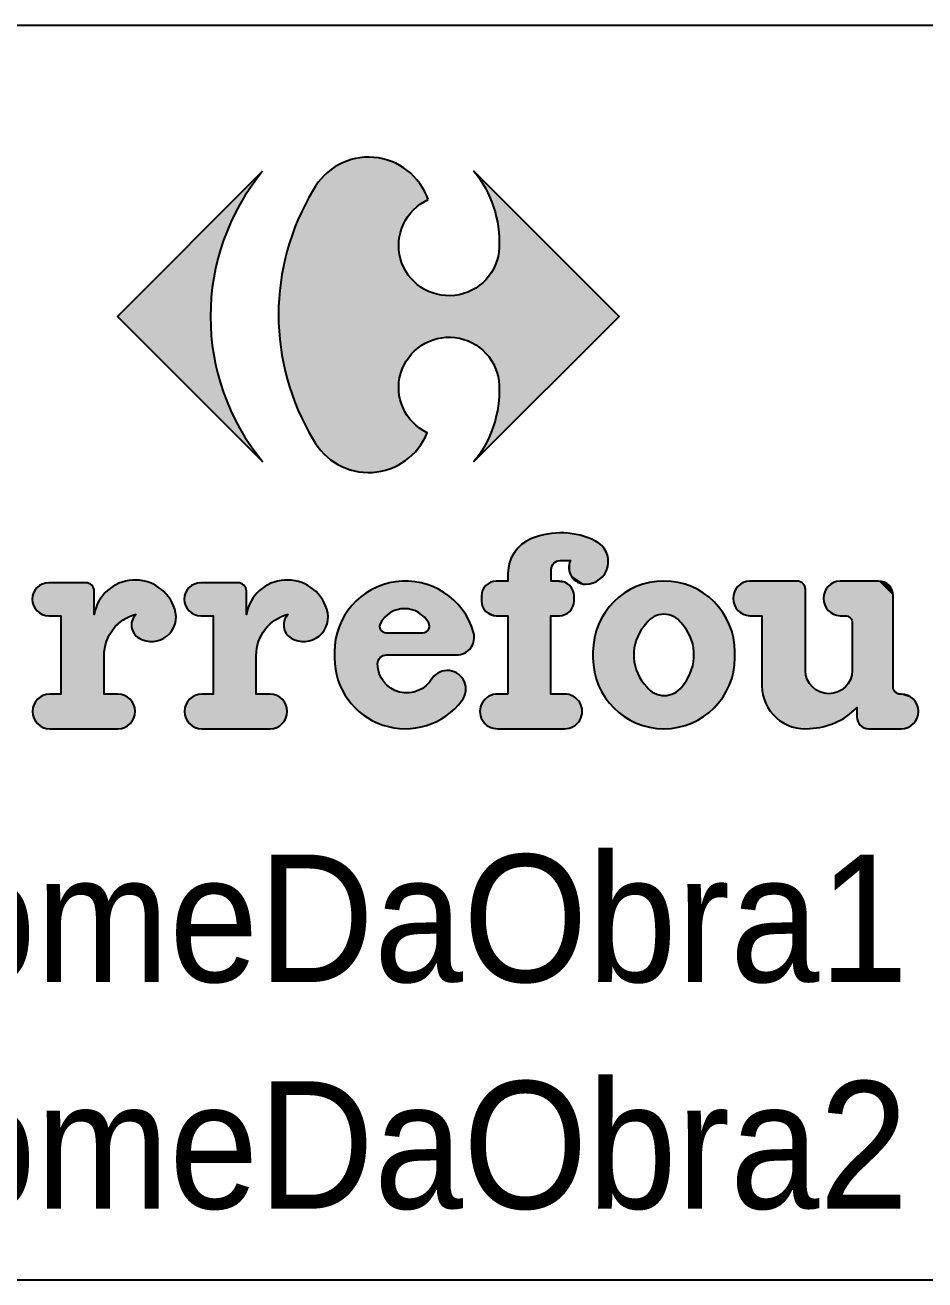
# Paper-space layout 'Layout1' of a CAD drawing. Extents: x 318 to 527, y 161 to 458.
# Drawn here: x 349.3 to 370.49, y 176.64 to 206.19 of the extents above; entities that cross this region are included whole.
import ezdxf
from ezdxf.enums import TextEntityAlignment as Align

# ---------------------------------------------------------------- set-up
doc = ezdxf.new("R2010")
doc.units = 0
doc.header["$LTSCALE"] = 10
doc.layers.get('0').update_dxf_attribs({"linetype": 'CONTINUOUS'})
doc.layers.add('ARQ-FLH', color=4, linetype='CONTINUOUS')
doc.styles.add('ARIAL', font='ARIAL.TTF')
doc.styles.add('ARIAL_BOLD', font='ARIALBD.TTF')
doc.styles.add('ROMANS', font='ROMANS.shx', dxfattribs={"width": 0.9})

# ---------------------------------------------------------------- blocks, each defined once
blk = doc.blocks.new('*U66')
at = {"layer": 'ARQ-FLH', "color": 251}
for points in [[(-173.087, 41.35), (-173.087, 41.588), (-172.562, 42.113)], [(-173.087, 41.35), (-173.474, 41.201), (-173.087, 41.588)], [(-173.474, 40.509), (-173.71, 40.964), (-173.474, 41.201)], [(-173.474, 40.509), (-173.474, 41.201), (-173.087, 41.35)], [(-173.79, 36.5), (-175.982, 38.692), (-173.79, 40.885)], [(-173.71, 39.615), (-173.79, 40.885), (-173.71, 40.964)], [(-173.79, 38.692), (-173.79, 40.885), (-173.71, 39.615)], [(-173.71, 39.615), (-173.71, 40.964), (-173.474, 40.509)], [(-173.79, 36.5), (-173.79, 38.692), (-173.71, 36.421)], [(-173.71, 36.421), (-173.79, 38.692), (-173.71, 37.77)], [(-173.71, 36.421), (-173.71, 37.77), (-173.474, 36.184)], [(-173.474, 36.184), (-173.71, 37.77), (-173.474, 36.876)], [(-173.474, 36.184), (-173.474, 36.876), (-173.087, 35.797)], [(-173.087, 35.797), (-173.474, 36.876), (-173.087, 36.035)], [(-173.087, 35.797), (-173.087, 36.035), (-172.562, 35.272)]]:
    blk.add_solid(points, dxfattribs=at)
blk = doc.blocks.new('*U38', base_point=(0.039396, 0.023355))
at = {"color": 0}
for points in [[(0.036437, 0.029492), (0.035548, 0.029585), (0.0343, 0.028703), (0.034731, 0.029221)], [(0.035548, 0.029585), (0.035256, 0.029512), (0.034731, 0.029221), (0.034981, 0.02939)], [(0.036437, 0.029492), (0.036148, 0.029575), (0.035548, 0.029585), (0.035848, 0.029606)], [(0.037003, 0.028116), (0.03718, 0.028278), (0.0343, 0.028703), (0.036437, 0.029492)], [(0.034731, 0.029221), (0.034515, 0.029012), (0.0343, 0.028703), (0.034338, 0.028768)], [(0.037161, 0.028966), (0.036951, 0.029183), (0.036437, 0.029492), (0.036708, 0.02936)], [(0.03718, 0.028278), (0.037382, 0.028408), (0.036437, 0.029492), (0.037161, 0.028966)], [(0.042682, 0.025242), (0.038704, 0.02922), (0.039007, 0.028771)], [(0.037382, 0.028408), (0.037452, 0.028442), (0.037161, 0.028966), (0.037329, 0.028717)], [(0.0343, 0.028703), (0.033793, 0.027666), (0.033352, 0.025408), (0.033474, 0.026556)], [(0.0343, 0.028703), (0.033352, 0.025408), (0.034673, 0.021402), (0.034179, 0.022081)], [(0.0343, 0.028703), (0.034673, 0.021402), (0.037112, 0.02155)], [(0.036857, 0.027925), (0.037003, 0.028116), (0.0343, 0.028703)], [(0.036747, 0.027712), (0.036857, 0.027925), (0.0343, 0.028703)], [(0.036675, 0.027483), (0.036747, 0.027712), (0.0343, 0.028703)], [(0.036644, 0.027245), (0.036675, 0.027483), (0.0343, 0.028703)], [(0.036655, 0.027005), (0.036644, 0.027245), (0.0343, 0.028703)], [(0.036707, 0.026771), (0.036655, 0.027005), (0.0343, 0.028703)], [(0.0368, 0.026549), (0.036707, 0.026771), (0.0343, 0.028703)], [(0.036929, 0.026347), (0.0368, 0.026549), (0.0343, 0.028703)], [(0.037091, 0.02617), (0.036929, 0.026347), (0.0343, 0.028703)], [(0.0343, 0.028703), (0.037112, 0.02155), (0.036765, 0.02273)], [(0.0343, 0.028703), (0.036765, 0.02273), (0.036686, 0.022957)], [(0.0343, 0.028703), (0.036686, 0.022957), (0.036647, 0.023194)], [(0.0343, 0.028703), (0.036647, 0.023194), (0.03665, 0.023434)], [(0.037091, 0.02617), (0.0343, 0.028703), (0.03665, 0.023434)], [(0.042682, 0.025242), (0.039007, 0.028771), (0.039229, 0.028276)], [(0.042682, 0.025242), (0.039229, 0.028276), (0.03936, 0.02775)], [(0.042682, 0.025242), (0.03936, 0.02775), (0.039399, 0.027209)], [(0.039355, 0.023637), (0.039394, 0.0234), (0.039396, 0.027129), (0.039399, 0.027209)], [(0.039396, 0.023355), (0.039372, 0.022813), (0.039399, 0.027209), (0.042682, 0.025242)], [(0.039394, 0.0234), (0.039396, 0.023355), (0.039399, 0.027209)], [(0.038824, 0.024416), (0.039006, 0.024259), (0.039294, 0.026662), (0.039365, 0.026891)], [(0.039006, 0.024259), (0.039158, 0.024073), (0.039365, 0.026891)], [(0.039158, 0.024073), (0.039275, 0.023864), (0.039365, 0.026891), (0.039396, 0.027129)], [(0.039275, 0.023864), (0.039355, 0.023637), (0.039396, 0.027129)], [(0.038617, 0.024538), (0.038824, 0.024416), (0.039294, 0.026662)], [(0.038617, 0.024538), (0.039294, 0.026662), (0.039183, 0.026449)], [(0.037091, 0.02617), (0.03665, 0.023434), (0.036694, 0.02367)], [(0.037282, 0.026024), (0.037091, 0.02617), (0.036694, 0.02367)], [(0.037917, 0.02467), (0.038157, 0.024668), (0.03886, 0.026096), (0.039037, 0.026258)], [(0.038157, 0.024668), (0.038393, 0.024623), (0.039037, 0.026258), (0.039183, 0.026449)], [(0.038393, 0.024623), (0.038617, 0.024538), (0.039183, 0.026449)], [(0.036694, 0.02367), (0.036779, 0.023894), (0.037282, 0.026024), (0.037495, 0.025914)], [(0.036779, 0.023894), (0.036902, 0.024101), (0.037495, 0.025914), (0.037724, 0.025842)], [(0.036902, 0.024101), (0.037058, 0.024283), (0.037724, 0.025842)], [(0.037058, 0.024283), (0.037962, 0.025811), (0.037724, 0.025842)], [(0.037058, 0.024283), (0.037244, 0.024435), (0.037962, 0.025811), (0.038202, 0.025822)], [(0.037244, 0.024435), (0.037453, 0.024552), (0.038437, 0.025874), (0.038658, 0.025966)], [(0.037244, 0.024435), (0.038437, 0.025874), (0.038202, 0.025822)], [(0.037453, 0.024552), (0.03768, 0.024632), (0.038658, 0.025966), (0.03886, 0.026096)], [(0.03768, 0.024632), (0.037917, 0.02467), (0.03886, 0.026096)], [(0.033352, 0.025408), (0.033432, 0.024257), (0.034179, 0.022081), (0.03371, 0.023136)], [(0.038753, 0.021326), (0.038704, 0.021264), (0.042682, 0.025242)], [(0.039045, 0.021783), (0.038753, 0.021326), (0.042682, 0.025242)], [(0.039254, 0.022284), (0.039045, 0.021783), (0.042682, 0.025242)], [(0.039372, 0.022813), (0.039254, 0.022284), (0.042682, 0.025242)], [(0.037112, 0.02155), (0.036882, 0.022521), (0.036765, 0.02273)], [(0.037112, 0.02155), (0.037035, 0.022335), (0.036882, 0.022521)], [(0.034179, 0.022081), (0.0343, 0.021872), (0.034673, 0.021402), (0.034466, 0.02162)], [(0.037112, 0.02155), (0.037217, 0.022178), (0.037035, 0.022335)], [(0.037112, 0.02155), (0.037291, 0.021792), (0.037217, 0.022178), (0.037423, 0.022056)], [(0.034673, 0.021402), (0.035474, 0.021003), (0.037112, 0.02155), (0.036366, 0.021057)], [(0.034673, 0.021402), (0.034915, 0.021223), (0.035474, 0.021003), (0.035185, 0.021088)], [(0.036366, 0.021057), (0.036642, 0.021177), (0.037112, 0.02155), (0.036893, 0.021343)], [(0.035474, 0.021003), (0.035773, 0.020969), (0.036366, 0.021057), (0.036073, 0.020987)]]:
    blk.add_solid(points, dxfattribs=at)
blk = doc.blocks.new('*U37', base_point=(0.036065, 0.015725))
at = {"color": 0}
for points in [[(0.036774, 0.016183), (0.034886, 0.015801), (0.034931, 0.015465)], [(0.036223, 0.015953), (0.036264, 0.015965), (0.034931, 0.015465), (0.036774, 0.016183)], [(0.036264, 0.015965), (0.036306, 0.015969), (0.036774, 0.016183)], [(0.036306, 0.015969), (0.036307, 0.015969), (0.036774, 0.016183)], [(0.036307, 0.015969), (0.036765, 0.015969), (0.036774, 0.016183)], [(0.036185, 0.015935), (0.036223, 0.015953), (0.034931, 0.015465)], [(0.03615, 0.015911), (0.036185, 0.015935), (0.034931, 0.015465)], [(0.036121, 0.015881), (0.03615, 0.015911), (0.034931, 0.015465)], [(0.036097, 0.015846), (0.036121, 0.015881), (0.034931, 0.015465)], [(0.036079, 0.015808), (0.036097, 0.015846), (0.034931, 0.015465)], [(0.036068, 0.015767), (0.036079, 0.015808), (0.034931, 0.015465)], [(0.034931, 0.015465), (0.036065, 0.015725), (0.036068, 0.015767)], [(0.034931, 0.015465), (0.036076, 0.015594), (0.036065, 0.015725)], [(0.034931, 0.015465), (0.036112, 0.015459), (0.036076, 0.015594)], [(0.034931, 0.015465), (0.035034, 0.015142), (0.035398, 0.014574), (0.035191, 0.014842)], [(0.034931, 0.015465), (0.035398, 0.014574), (0.036462, 0.015037)], [(0.034931, 0.015465), (0.036462, 0.015037), (0.036348, 0.015118)], [(0.034931, 0.015465), (0.036348, 0.015118), (0.03625, 0.015217)], [(0.034931, 0.015465), (0.03625, 0.015217), (0.03617, 0.015332)], [(0.034931, 0.015465), (0.03617, 0.015332), (0.036112, 0.015459)], [(0.035398, 0.014574), (0.036588, 0.014977), (0.036462, 0.015037)], [(0.035398, 0.014574), (0.036248, 0.014036), (0.036588, 0.014977), (0.036723, 0.014941)], [(0.036248, 0.014036), (0.036578, 0.013964), (0.036723, 0.014941), (0.036682, 0.013953)], [(0.035398, 0.014574), (0.035648, 0.014346), (0.036248, 0.014036), (0.035934, 0.014165)]]:
    blk.add_solid(points, dxfattribs=at)
blk = doc.blocks.new('*U36', base_point=(0.03614, 0.016836))
at = {"color": 0}
for points in [[(0.036511, 0.017967), (0.035595, 0.017552), (0.034884, 0.01605), (0.035009, 0.016735)], [(0.036403, 0.017121), (0.036519, 0.01718), (0.034884, 0.01605), (0.036511, 0.017967)], [(0.036511, 0.017967), (0.036183, 0.017883), (0.035595, 0.017552), (0.035875, 0.017743)], [(0.036774, 0.017235), (0.036818, 0.017236), (0.036511, 0.017967), (0.036849, 0.017993)], [(0.036644, 0.017219), (0.036774, 0.017235), (0.036511, 0.017967)], [(0.036519, 0.01718), (0.036644, 0.017219), (0.036511, 0.017967)], [(0.035595, 0.017552), (0.035353, 0.017315), (0.035009, 0.016735), (0.035155, 0.01704)], [(0.036299, 0.017042), (0.036403, 0.017121), (0.034884, 0.01605)], [(0.036211, 0.016946), (0.036299, 0.017042), (0.034884, 0.01605)], [(0.03614, 0.016836), (0.036211, 0.016946), (0.034884, 0.01605)], [(0.03613, 0.016814), (0.03614, 0.016836), (0.034884, 0.01605)], [(0.036122, 0.016784), (0.03613, 0.016814), (0.034884, 0.01605)], [(0.036119, 0.016753), (0.036122, 0.016784), (0.034884, 0.01605)], [(0.036122, 0.016723), (0.036119, 0.016753), (0.034884, 0.01605)], [(0.035009, 0.016735), (0.034917, 0.016409), (0.034884, 0.01605), (0.034884, 0.016072)], [(0.034884, 0.01605), (0.03613, 0.016693), (0.036122, 0.016723)], [(0.034884, 0.01605), (0.036143, 0.016664), (0.03613, 0.016693)], [(0.034884, 0.01605), (0.036161, 0.016639), (0.036143, 0.016664)], [(0.034884, 0.01605), (0.036183, 0.016617), (0.036161, 0.016639)], [(0.034884, 0.01605), (0.036208, 0.016599), (0.036183, 0.016617)], [(0.034884, 0.01605), (0.036237, 0.016586), (0.036208, 0.016599)], [(0.034884, 0.01605), (0.036266, 0.016578), (0.036237, 0.016586)], [(0.034884, 0.01605), (0.036774, 0.016183), (0.036266, 0.016578), (0.036297, 0.016576)], [(0.036774, 0.016183), (0.03679, 0.016576), (0.036297, 0.016576)], [(0.034884, 0.01605), (0.034884, 0.015891), (0.036774, 0.016183), (0.034886, 0.015801)]]:
    blk.add_solid(points, dxfattribs=at)
blk = doc.blocks.new('*U35', base_point=(0.036723, 0.014941))
at = {"color": 0}
for points in [[(0.037021, 0.013957), (0.038483, 0.01506), (0.037486, 0.015222), (0.037945, 0.015541)], [(0.037945, 0.015541), (0.037694, 0.015459), (0.037486, 0.015222)], [(0.037945, 0.015541), (0.037857, 0.015528), (0.037694, 0.015459), (0.037773, 0.015501)], [(0.038204, 0.015487), (0.038121, 0.01552), (0.037945, 0.015541), (0.038034, 0.015538)], [(0.038483, 0.01506), (0.038401, 0.015311), (0.037945, 0.015541), (0.038204, 0.015487)], [(0.038401, 0.015311), (0.038346, 0.015381), (0.038204, 0.015487), (0.038279, 0.01544)], [(0.037021, 0.013957), (0.037486, 0.015222), (0.037389, 0.015122)], [(0.037694, 0.015459), (0.037624, 0.015404), (0.037486, 0.015222), (0.037565, 0.015338)], [(0.038483, 0.01506), (0.03847, 0.015148), (0.038401, 0.015311), (0.038443, 0.015232)], [(0.036723, 0.014941), (0.036682, 0.013953), (0.037021, 0.013957)], [(0.036737, 0.014938), (0.036723, 0.014941), (0.037021, 0.013957)], [(0.036877, 0.014928), (0.036737, 0.014938), (0.037021, 0.013957)], [(0.037015, 0.014942), (0.036877, 0.014928), (0.037021, 0.013957)], [(0.03715, 0.01498), (0.037015, 0.014942), (0.037021, 0.013957)], [(0.037021, 0.013957), (0.037389, 0.015122), (0.037276, 0.01504)], [(0.037021, 0.013957), (0.037961, 0.014313), (0.038483, 0.01506), (0.038429, 0.014801)], [(0.037276, 0.01504), (0.03715, 0.01498), (0.037021, 0.013957)], [(0.037961, 0.014313), (0.038218, 0.014534), (0.038429, 0.014801), (0.038382, 0.014725)], [(0.038429, 0.014801), (0.038462, 0.014884), (0.038483, 0.01506), (0.03848, 0.014971)], [(0.037021, 0.013957), (0.037353, 0.01402), (0.037961, 0.014313), (0.03767, 0.01414)]]:
    blk.add_solid(points, dxfattribs=at)
blk = doc.blocks.new('*U34', base_point=(0.037308, 0.016576))
at = {"color": 0}
for points in [[(0.037294, 0.017936), (0.03696, 0.017988), (0.036818, 0.017236), (0.036849, 0.017993)], [(0.037294, 0.017936), (0.036818, 0.017236), (0.036947, 0.017222)], [(0.037294, 0.017936), (0.036947, 0.017222), (0.037073, 0.017185)], [(0.037294, 0.017936), (0.037073, 0.017185), (0.03719, 0.017128)], [(0.037294, 0.017936), (0.03719, 0.017128), (0.037295, 0.017051)], [(0.038175, 0.017449), (0.037911, 0.017662), (0.037294, 0.017936), (0.037615, 0.017826)], [(0.038706, 0.016369), (0.038694, 0.016588), (0.037294, 0.017936), (0.038175, 0.017449)], [(0.037294, 0.017936), (0.037295, 0.017051), (0.037386, 0.016957)], [(0.037294, 0.017936), (0.037386, 0.016957), (0.037458, 0.016848)], [(0.038706, 0.016369), (0.037294, 0.017936), (0.037465, 0.016836), (0.037458, 0.016848)], [(0.038694, 0.016588), (0.038572, 0.016904), (0.038175, 0.017449), (0.038397, 0.017194)], [(0.037439, 0.016634), (0.037417, 0.016613), (0.036765, 0.015969)], [(0.037439, 0.016634), (0.036765, 0.015969), (0.038706, 0.016369)], [(0.037417, 0.016613), (0.03739, 0.016596), (0.036765, 0.015969)], [(0.03739, 0.016596), (0.037362, 0.016584), (0.036765, 0.015969)], [(0.037362, 0.016584), (0.037332, 0.016577), (0.036765, 0.015969)], [(0.037332, 0.016577), (0.037308, 0.016576), (0.036765, 0.015969)], [(0.037308, 0.016576), (0.03679, 0.016576), (0.036765, 0.015969)], [(0.037458, 0.016659), (0.037439, 0.016634), (0.038706, 0.016369)], [(0.037472, 0.016686), (0.037458, 0.016659), (0.038706, 0.016369)], [(0.038706, 0.016369), (0.037465, 0.016836), (0.037477, 0.016808)], [(0.037481, 0.016716), (0.037472, 0.016686), (0.038706, 0.016369)], [(0.038706, 0.016369), (0.037477, 0.016808), (0.037484, 0.016778)], [(0.037485, 0.016747), (0.037481, 0.016716), (0.038706, 0.016369)], [(0.038706, 0.016369), (0.037484, 0.016778), (0.037485, 0.016747)], [(0.038706, 0.016369), (0.038713, 0.016454), (0.038694, 0.016588), (0.038706, 0.016538)], [(0.036765, 0.015969), (0.038394, 0.015998), (0.038706, 0.016369), (0.038599, 0.016142)], [(0.038599, 0.016142), (0.038648, 0.016211), (0.038706, 0.016369), (0.038684, 0.016288)], [(0.036765, 0.015969), (0.038228, 0.015969), (0.038394, 0.015998), (0.038312, 0.015976)], [(0.038394, 0.015998), (0.03847, 0.016034), (0.038599, 0.016142), (0.03854, 0.016082)]]:
    blk.add_solid(points, dxfattribs=at)
blk = doc.blocks.new('*U33', base_point=(0.043084, 0.015891))
at = {"color": 0}
for points in [[(0.044037, 0.017988), (0.043698, 0.017981), (0.04305, 0.017794), (0.043366, 0.017916)], [(0.043866, 0.017083), (0.043967, 0.017082), (0.04305, 0.017794), (0.044037, 0.017988)], [(0.043967, 0.017082), (0.04401, 0.017076), (0.044037, 0.017988)], [(0.04305, 0.017794), (0.042293, 0.017132), (0.041993, 0.015553), (0.041968, 0.01618)], [(0.043502, 0.016921), (0.043581, 0.016985), (0.041993, 0.015553), (0.04305, 0.017794)], [(0.04305, 0.017794), (0.04276, 0.017618), (0.042293, 0.017132), (0.042505, 0.017395)], [(0.043766, 0.017068), (0.043866, 0.017083), (0.04305, 0.017794)], [(0.04367, 0.017034), (0.043766, 0.017068), (0.04305, 0.017794)], [(0.043581, 0.016985), (0.04367, 0.017034), (0.04305, 0.017794)], [(0.042293, 0.017132), (0.042129, 0.016835), (0.041968, 0.01618), (0.04202, 0.016514)], [(0.043431, 0.01684), (0.043502, 0.016921), (0.041993, 0.015553)], [(0.043431, 0.01684), (0.043435, 0.016845), (0.043502, 0.016921)], [(0.043293, 0.016668), (0.043431, 0.01684), (0.041993, 0.015553)], [(0.043188, 0.016476), (0.043293, 0.016668), (0.041993, 0.015553)], [(0.041968, 0.01618), (0.041964, 0.01605), (0.041993, 0.015553), (0.041964, 0.015891)], [(0.043117, 0.016267), (0.043188, 0.016476), (0.041993, 0.015553)], [(0.043084, 0.01605), (0.043117, 0.016267), (0.041993, 0.015553)], [(0.043084, 0.015891), (0.043084, 0.01605), (0.041993, 0.015553)], [(0.041993, 0.015553), (0.043084, 0.015884), (0.043084, 0.015891)], [(0.041993, 0.015553), (0.043118, 0.015667), (0.043084, 0.015884)], [(0.041993, 0.015553), (0.04319, 0.015459), (0.043118, 0.015667)], [(0.041993, 0.015553), (0.042081, 0.015226), (0.042418, 0.014642), (0.042224, 0.014919)], [(0.041993, 0.015553), (0.042418, 0.014642), (0.043907, 0.013948), (0.043242, 0.014065)], [(0.041993, 0.015553), (0.043907, 0.013948), (0.043476, 0.015048)], [(0.041993, 0.015553), (0.043476, 0.015048), (0.043435, 0.015096)], [(0.041993, 0.015553), (0.043435, 0.015096), (0.043297, 0.015267)], [(0.041993, 0.015553), (0.043297, 0.015267), (0.04319, 0.015459)], [(0.043907, 0.013948), (0.043553, 0.014977), (0.043476, 0.015048)], [(0.043907, 0.013948), (0.043642, 0.014922), (0.043553, 0.014977)], [(0.043907, 0.013948), (0.043739, 0.014882), (0.043642, 0.014922)], [(0.043907, 0.013948), (0.043841, 0.01486), (0.043739, 0.014882)], [(0.043907, 0.013948), (0.043919, 0.013948), (0.043841, 0.01486), (0.043946, 0.014856)], [(0.042418, 0.014642), (0.042658, 0.014402), (0.043242, 0.014065), (0.042935, 0.014208)], [(0.043242, 0.014065), (0.043569, 0.013977), (0.043907, 0.013948)]]:
    blk.add_solid(points, dxfattribs=at)
blk = doc.blocks.new('*U32', base_point=(0.044397, 0.015096))
at = {"color": 0}
for points in [[(0.044244, 0.017963), (0.044037, 0.017988), (0.044108, 0.017049), (0.04401, 0.017076)], [(0.044244, 0.017963), (0.044108, 0.017049), (0.0442, 0.017006)], [(0.044244, 0.017963), (0.0442, 0.017006), (0.044283, 0.016947)], [(0.045156, 0.017538), (0.044878, 0.017732), (0.044244, 0.017963), (0.044571, 0.017876)], [(0.04585, 0.015891), (0.045732, 0.016714), (0.044244, 0.017963), (0.045156, 0.017538)], [(0.044244, 0.017963), (0.044283, 0.016947), (0.044354, 0.016875)], [(0.044244, 0.017963), (0.044354, 0.016875), (0.044516, 0.016674)], [(0.044244, 0.017963), (0.044516, 0.016674), (0.044623, 0.016481)], [(0.044244, 0.017963), (0.044623, 0.016481), (0.044695, 0.016273)], [(0.04585, 0.015891), (0.044244, 0.017963), (0.044695, 0.016273)], [(0.045732, 0.016714), (0.045589, 0.017021), (0.045156, 0.017538), (0.045395, 0.017299)], [(0.044354, 0.016875), (0.044378, 0.016845), (0.044516, 0.016674)], [(0.04585, 0.015891), (0.04585, 0.01605), (0.045732, 0.016714), (0.04582, 0.016387)], [(0.04585, 0.015891), (0.044695, 0.016273), (0.044729, 0.016056)], [(0.043919, 0.013948), (0.044889, 0.014214), (0.04585, 0.015891), (0.045596, 0.01493)], [(0.044488, 0.015214), (0.043919, 0.013948), (0.04585, 0.015891)], [(0.044608, 0.015424), (0.044488, 0.015214), (0.04585, 0.015891)], [(0.044689, 0.015652), (0.044608, 0.015424), (0.04585, 0.015891)], [(0.04473, 0.015891), (0.044689, 0.015652), (0.04585, 0.015891)], [(0.04585, 0.015891), (0.044729, 0.016056), (0.04473, 0.01605)], [(0.04585, 0.015891), (0.04473, 0.01605), (0.04473, 0.015891)], [(0.045596, 0.01493), (0.045737, 0.015238), (0.04585, 0.015891), (0.045822, 0.015566)], [(0.044488, 0.015214), (0.044397, 0.015096), (0.043919, 0.013948)], [(0.044397, 0.015096), (0.044327, 0.015018), (0.043919, 0.013948)], [(0.044327, 0.015018), (0.044244, 0.014953), (0.043919, 0.013948)], [(0.044244, 0.014953), (0.044152, 0.014904), (0.043919, 0.013948)], [(0.044152, 0.014904), (0.044052, 0.014871), (0.043919, 0.013948)], [(0.044052, 0.014871), (0.043949, 0.014856), (0.043919, 0.013948)], [(0.043949, 0.014856), (0.043946, 0.014856), (0.043919, 0.013948)], [(0.044889, 0.014214), (0.045165, 0.01441), (0.045596, 0.01493), (0.045403, 0.014652)], [(0.043919, 0.013948), (0.044257, 0.013979), (0.044889, 0.014214), (0.044583, 0.014069)]]:
    blk.add_solid(points, dxfattribs=at)
blk = doc.blocks.new('*U31', base_point=(0.039634, 0.014895))
at = {"color": 0}
for points in [[(0.041687, 0.019225), (0.041319, 0.019298), (0.040574, 0.01925), (0.040945, 0.019307)], [(0.041687, 0.019225), (0.039634, 0.017989), (0.039315, 0.017042)], [(0.040906, 0.018497), (0.040941, 0.018521), (0.039315, 0.017042), (0.041687, 0.019225)], [(0.041687, 0.019225), (0.039686, 0.018519), (0.039634, 0.017989)], [(0.041687, 0.019225), (0.040574, 0.01925), (0.039686, 0.018519), (0.039979, 0.018967)], [(0.039979, 0.018967), (0.039855, 0.018836), (0.039686, 0.018519), (0.039757, 0.018685)], [(0.040574, 0.01925), (0.040284, 0.019157), (0.039979, 0.018967), (0.040123, 0.019076)], [(0.040941, 0.018521), (0.040979, 0.018539), (0.041687, 0.019225)], [(0.040979, 0.018539), (0.04102, 0.01855), (0.041687, 0.019225)], [(0.04102, 0.01855), (0.041062, 0.018554), (0.041687, 0.019225)], [(0.041062, 0.018554), (0.041344, 0.018554), (0.041687, 0.019225)], [(0.041344, 0.018554), (0.041726, 0.01791), (0.041687, 0.019225)], [(0.042163, 0.019006), (0.042075, 0.019069), (0.041687, 0.019225), (0.042037, 0.019089)], [(0.042374, 0.01842), (0.042347, 0.018741), (0.041687, 0.019225), (0.042163, 0.019006)], [(0.041726, 0.01791), (0.042374, 0.01842), (0.041687, 0.019225)], [(0.042347, 0.018741), (0.042301, 0.01884), (0.042163, 0.019006), (0.04224, 0.018929)], [(0.042374, 0.01842), (0.042384, 0.018528), (0.042347, 0.018741), (0.042375, 0.018636)], [(0.040876, 0.018467), (0.040906, 0.018497), (0.039315, 0.017042)], [(0.039315, 0.017042), (0.040852, 0.018432), (0.040876, 0.018467)], [(0.039315, 0.017042), (0.039634, 0.017042), (0.040852, 0.018432), (0.040834, 0.018394)], [(0.039686, 0.018519), (0.039644, 0.018343), (0.039634, 0.017989), (0.039634, 0.018196)], [(0.039634, 0.017042), (0.040823, 0.018353), (0.040834, 0.018394)], [(0.039634, 0.017042), (0.04082, 0.018311), (0.040823, 0.018353)], [(0.039634, 0.017042), (0.040814, 0.017042), (0.04082, 0.018311)], [(0.040814, 0.017042), (0.04082, 0.017989), (0.04082, 0.018311)], [(0.041344, 0.018554), (0.041318, 0.018479), (0.041305, 0.0184)], [(0.041344, 0.018554), (0.041305, 0.0184), (0.041349, 0.018168)], [(0.041305, 0.0184), (0.041306, 0.01832), (0.041349, 0.018168), (0.041321, 0.018242)], [(0.041344, 0.018554), (0.041349, 0.018168), (0.041726, 0.01791)], [(0.041726, 0.01791), (0.041972, 0.017945), (0.042374, 0.01842), (0.042236, 0.018129)], [(0.042236, 0.018129), (0.042299, 0.018217), (0.042374, 0.01842), (0.042345, 0.018316)], [(0.039634, 0.017989), (0.039176, 0.017965), (0.039005, 0.017845)], [(0.039634, 0.017989), (0.039005, 0.017845), (0.039315, 0.017042), (0.039005, 0.017187)], [(0.039176, 0.017965), (0.039113, 0.017935), (0.039005, 0.017845), (0.039055, 0.017895)], [(0.039634, 0.017989), (0.039315, 0.017989), (0.039176, 0.017965), (0.039244, 0.017983)], [(0.040814, 0.017042), (0.041245, 0.017935), (0.04082, 0.017989)], [(0.040814, 0.017042), (0.041302, 0.017137), (0.041245, 0.017935), (0.041447, 0.017447)], [(0.041113, 0.017983), (0.041042, 0.017989), (0.04082, 0.017989), (0.041042, 0.017989)], [(0.041245, 0.017935), (0.041113, 0.017983), (0.04082, 0.017989)], [(0.041245, 0.017935), (0.041181, 0.017965), (0.041113, 0.017983)], [(0.041392, 0.017787), (0.041352, 0.017845), (0.041245, 0.017935), (0.041302, 0.017895)], [(0.041447, 0.017447), (0.041447, 0.017585), (0.041245, 0.017935), (0.041392, 0.017787)], [(0.041349, 0.018168), (0.041389, 0.018099), (0.041503, 0.017988), (0.041441, 0.018039)], [(0.041349, 0.018168), (0.041503, 0.017988), (0.041726, 0.01791)], [(0.041503, 0.017988), (0.041572, 0.017949), (0.041726, 0.01791), (0.041647, 0.017923)], [(0.041726, 0.01791), (0.041759, 0.017909), (0.041972, 0.017945), (0.041867, 0.017918)], [(0.041972, 0.017945), (0.04207, 0.017991), (0.042236, 0.018129), (0.042159, 0.018052)], [(0.038917, 0.017655), (0.03891, 0.017585), (0.038917, 0.017376), (0.03891, 0.017447)], [(0.039005, 0.017845), (0.038965, 0.017787), (0.038917, 0.017655), (0.038935, 0.017723)], [(0.039005, 0.017845), (0.038917, 0.017655), (0.039005, 0.017187), (0.038917, 0.017376)], [(0.041447, 0.017585), (0.04144, 0.017655), (0.041392, 0.017787), (0.041422, 0.017723)], [(0.041447, 0.017447), (0.041447, 0.017447), (0.041447, 0.017585)], [(0.038917, 0.017376), (0.038935, 0.017308), (0.039005, 0.017187), (0.038965, 0.017244)], [(0.041302, 0.017137), (0.041422, 0.017308), (0.041447, 0.017447), (0.04144, 0.017376)], [(0.041302, 0.017137), (0.041352, 0.017187), (0.041422, 0.017308), (0.041392, 0.017244)], [(0.039005, 0.017187), (0.039055, 0.017137), (0.039176, 0.017067), (0.039113, 0.017096)], [(0.039005, 0.017187), (0.039176, 0.017067), (0.039315, 0.017042)], [(0.039176, 0.017067), (0.039244, 0.017048), (0.039315, 0.017042)], [(0.039634, 0.017042), (0.039634, 0.014895), (0.040814, 0.017042), (0.040814, 0.014895)], [(0.040814, 0.017042), (0.041113, 0.017048), (0.041302, 0.017137)], [(0.040814, 0.017042), (0.041042, 0.017042), (0.041113, 0.017048)], [(0.041113, 0.017048), (0.041181, 0.017067), (0.041302, 0.017137), (0.041245, 0.017096)], [(0.039634, 0.014895), (0.039194, 0.014871), (0.038879, 0.014517), (0.038989, 0.014736)], [(0.039634, 0.014895), (0.038879, 0.014517), (0.039247, 0.013957)], [(0.039194, 0.014871), (0.039118, 0.014838), (0.038989, 0.014736), (0.039049, 0.014793)], [(0.039634, 0.014895), (0.039356, 0.014895), (0.039194, 0.014871), (0.039274, 0.01489)], [(0.039634, 0.014895), (0.039247, 0.013957), (0.04151, 0.014775)], [(0.039634, 0.014895), (0.04151, 0.014775), (0.040814, 0.014895)], [(0.041291, 0.014885), (0.041209, 0.014895), (0.040814, 0.014895), (0.041182, 0.014895)], [(0.04151, 0.014775), (0.041291, 0.014885), (0.040814, 0.014895)], [(0.04151, 0.014775), (0.041444, 0.014824), (0.041291, 0.014885), (0.04137, 0.014862)], [(0.038879, 0.014517), (0.038869, 0.014435), (0.038893, 0.014272), (0.038874, 0.014352)], [(0.038989, 0.014736), (0.038939, 0.01467), (0.038879, 0.014517), (0.038902, 0.014596)], [(0.038879, 0.014517), (0.038893, 0.014272), (0.039247, 0.013957), (0.039028, 0.014067)], [(0.039247, 0.013957), (0.04155, 0.014106), (0.04151, 0.014775)], [(0.041645, 0.01457), (0.041613, 0.014646), (0.04151, 0.014775), (0.041567, 0.014715)], [(0.04155, 0.014106), (0.04166, 0.014325), (0.04151, 0.014775), (0.041645, 0.01457)], [(0.04166, 0.014325), (0.041669, 0.014407), (0.041645, 0.01457), (0.041664, 0.01449)], [(0.038893, 0.014272), (0.038926, 0.014196), (0.039028, 0.014067), (0.038971, 0.014127)], [(0.039247, 0.013957), (0.039356, 0.013948), (0.04155, 0.014106), (0.041345, 0.013972)], [(0.041345, 0.013972), (0.04142, 0.014004), (0.04155, 0.014106), (0.041489, 0.01405)], [(0.04155, 0.014106), (0.041599, 0.014173), (0.04166, 0.014325), (0.041636, 0.014246)], [(0.039028, 0.014067), (0.039094, 0.014018), (0.039247, 0.013957), (0.039168, 0.013981)], [(0.039247, 0.013957), (0.039329, 0.013948), (0.039356, 0.013948)], [(0.039356, 0.013948), (0.041182, 0.013948), (0.041345, 0.013972), (0.041264, 0.013952)]]:
    blk.add_solid(points, dxfattribs=at)
blk = doc.blocks.new('*U30', base_point=(0.050186, 0.017593))
at = {"color": 0}
for points in [[(0.046175, 0.017981), (0.045957, 0.017867), (0.045817, 0.017412), (0.045826, 0.017658)], [(0.046175, 0.017981), (0.045817, 0.017412), (0.046257, 0.017042)], [(0.046175, 0.017981), (0.046096, 0.017956), (0.045957, 0.017867), (0.046023, 0.017918)], [(0.047591, 0.017989), (0.04755, 0.017993), (0.046175, 0.017981), (0.046257, 0.017993)], [(0.04777, 0.017839), (0.0477, 0.017938), (0.046175, 0.017981), (0.047591, 0.017989)], [(0.047784, 0.015546), (0.04777, 0.017839), (0.046175, 0.017981)], [(0.047793, 0.015435), (0.047784, 0.015546), (0.046175, 0.017981)], [(0.046175, 0.017981), (0.046257, 0.017042), (0.046592, 0.017042)], [(0.047822, 0.015327), (0.047793, 0.015435), (0.046175, 0.017981)], [(0.047869, 0.015225), (0.047822, 0.015327), (0.046592, 0.017042), (0.046175, 0.017981)], [(0.0477, 0.017938), (0.047667, 0.017961), (0.047591, 0.017989), (0.04763, 0.017979)], [(0.04777, 0.017839), (0.047752, 0.017876), (0.0477, 0.017938), (0.047729, 0.017909)], [(0.049786, 0.017993), (0.048569, 0.017956), (0.048281, 0.017577), (0.048374, 0.017805)], [(0.049786, 0.017993), (0.048281, 0.017577), (0.048864, 0.017042), (0.048694, 0.017046)], [(0.048569, 0.017956), (0.048496, 0.017918), (0.048374, 0.017805), (0.04843, 0.017867)], [(0.049786, 0.017993), (0.04873, 0.017993), (0.048569, 0.017956), (0.048648, 0.017981)], [(0.049786, 0.017993), (0.048864, 0.017042), (0.048899, 0.017039)], [(0.049786, 0.017993), (0.048899, 0.017039), (0.048933, 0.01703)], [(0.049786, 0.017993), (0.048933, 0.01703), (0.048964, 0.017016)], [(0.049786, 0.017993), (0.048964, 0.017016), (0.048993, 0.016996)], [(0.049786, 0.017993), (0.048993, 0.016996), (0.049018, 0.016971)], [(0.049786, 0.017993), (0.049018, 0.016971), (0.049038, 0.016942)], [(0.050189, 0.015055), (0.049786, 0.017993), (0.049052, 0.016911), (0.049038, 0.016942)], [(0.049986, 0.017939), (0.049923, 0.017969), (0.049786, 0.017993), (0.049856, 0.017987)], [(0.050186, 0.017593), (0.050133, 0.017793), (0.049786, 0.017993), (0.049986, 0.017939)], [(0.050186, 0.015089), (0.050186, 0.017593), (0.049786, 0.017993)], [(0.050189, 0.015055), (0.050186, 0.015089), (0.049786, 0.017993)], [(0.050133, 0.017793), (0.050093, 0.01785), (0.049986, 0.017939), (0.050043, 0.017899)], [(0.045826, 0.017658), (0.045809, 0.017577), (0.045817, 0.017412), (0.045805, 0.017494)], [(0.045957, 0.017867), (0.045902, 0.017805), (0.045826, 0.017658), (0.045857, 0.017735)], [(0.047784, 0.015546), (0.047784, 0.017759), (0.04777, 0.017839), (0.04778, 0.0178)], [(0.048281, 0.017577), (0.048278, 0.017494), (0.048315, 0.017333), (0.048289, 0.017412)], [(0.048374, 0.017805), (0.04833, 0.017735), (0.048281, 0.017577), (0.048299, 0.017658)], [(0.048281, 0.017577), (0.048315, 0.017333), (0.048694, 0.017046), (0.048466, 0.017139)], [(0.050186, 0.017593), (0.05018, 0.017662), (0.050133, 0.017793), (0.050162, 0.01773)], [(0.045817, 0.017412), (0.045842, 0.017333), (0.045931, 0.017194), (0.045881, 0.01726)], [(0.045817, 0.017412), (0.045931, 0.017194), (0.046257, 0.017042), (0.04614, 0.017063)], [(0.045931, 0.017194), (0.045993, 0.017139), (0.04614, 0.017063), (0.046063, 0.017094)], [(0.048315, 0.017333), (0.048353, 0.01726), (0.048466, 0.017139), (0.048404, 0.017194)], [(0.04614, 0.017063), (0.046221, 0.017046), (0.046257, 0.017042)], [(0.046592, 0.017042), (0.046592, 0.015123), (0.04661, 0.014919)], [(0.047933, 0.015134), (0.047869, 0.015225), (0.04661, 0.014919), (0.046592, 0.017042)], [(0.048466, 0.017139), (0.048536, 0.017094), (0.048694, 0.017046), (0.048612, 0.017063)], [(0.048694, 0.017046), (0.04873, 0.017042), (0.048864, 0.017042)], [(0.050198, 0.015022), (0.050189, 0.015055), (0.049061, 0.016877), (0.049052, 0.016911)], [(0.050198, 0.015022), (0.049061, 0.016877), (0.049064, 0.016842)], [(0.049064, 0.016842), (0.049064, 0.016842), (0.049064, 0.015546)], [(0.050198, 0.015022), (0.049064, 0.016842), (0.049064, 0.015546)], [(0.050198, 0.015022), (0.049064, 0.015546), (0.049055, 0.015435)], [(0.048012, 0.015055), (0.047933, 0.015134), (0.04661, 0.014919)], [(0.048915, 0.015134), (0.048836, 0.015055), (0.050198, 0.015022)], [(0.048979, 0.015225), (0.048915, 0.015134), (0.050198, 0.015022)], [(0.049026, 0.015327), (0.048979, 0.015225), (0.050198, 0.015022)], [(0.050198, 0.015022), (0.049055, 0.015435), (0.049026, 0.015327)], [(0.048104, 0.014991), (0.048012, 0.015055), (0.04661, 0.014919)], [(0.048205, 0.014944), (0.048104, 0.014991), (0.04919, 0.014525), (0.04661, 0.014919)], [(0.04661, 0.014919), (0.046663, 0.014721), (0.046867, 0.014368), (0.046749, 0.014535)], [(0.04661, 0.014919), (0.046867, 0.014368), (0.047767, 0.013948), (0.047365, 0.014019)], [(0.04661, 0.014919), (0.047767, 0.013948), (0.04919, 0.014525)], [(0.048313, 0.014915), (0.048205, 0.014944), (0.04919, 0.014525)], [(0.048424, 0.014905), (0.048313, 0.014915), (0.04919, 0.014525)], [(0.048535, 0.014915), (0.048424, 0.014905), (0.04919, 0.014525)], [(0.048643, 0.014944), (0.048535, 0.014915), (0.04919, 0.014525)], [(0.048744, 0.014991), (0.048643, 0.014944), (0.050198, 0.015022), (0.04919, 0.014525)], [(0.048836, 0.015055), (0.048744, 0.014991), (0.050198, 0.015022)], [(0.04919, 0.014525), (0.050212, 0.014992), (0.050198, 0.015022)], [(0.04919, 0.014525), (0.050232, 0.014964), (0.050212, 0.014992)], [(0.04919, 0.014525), (0.050255, 0.01494), (0.050232, 0.014964)], [(0.04919, 0.014525), (0.050283, 0.014921), (0.050255, 0.01494)], [(0.04919, 0.014525), (0.050314, 0.014906), (0.050283, 0.014921)], [(0.04919, 0.014525), (0.050709, 0.014784), (0.050314, 0.014906), (0.050346, 0.014898)], [(0.04919, 0.014525), (0.049457, 0.013953), (0.050709, 0.014784), (0.050768, 0.014117)], [(0.050709, 0.014784), (0.05038, 0.014895), (0.050346, 0.014898)], [(0.050487, 0.014888), (0.050405, 0.014895), (0.05038, 0.014895)], [(0.050709, 0.014784), (0.050487, 0.014888), (0.05038, 0.014895)], [(0.050709, 0.014784), (0.050642, 0.014831), (0.050487, 0.014888), (0.050567, 0.014866)], [(0.05085, 0.014583), (0.050815, 0.014658), (0.050709, 0.014784), (0.050768, 0.014726)], [(0.050768, 0.014117), (0.050871, 0.014339), (0.050709, 0.014784), (0.05085, 0.014583)], [(0.047767, 0.013948), (0.048537, 0.014086), (0.04919, 0.014525)], [(0.048537, 0.014086), (0.048827, 0.014232), (0.04919, 0.014525), (0.049087, 0.014426)], [(0.04919, 0.014525), (0.04919, 0.014271), (0.049209, 0.01416), (0.049195, 0.014215)], [(0.04919, 0.014525), (0.049209, 0.01416), (0.049457, 0.013953), (0.049305, 0.014023)], [(0.050871, 0.014339), (0.050878, 0.014421), (0.05085, 0.014583), (0.050871, 0.014503)], [(0.046867, 0.014368), (0.047012, 0.014223), (0.047365, 0.014019), (0.047179, 0.014105)], [(0.049209, 0.01416), (0.049233, 0.014109), (0.049305, 0.014023), (0.049265, 0.014063)], [(0.049457, 0.013953), (0.049513, 0.013948), (0.050768, 0.014117), (0.050567, 0.013976)], [(0.050567, 0.013976), (0.050642, 0.014011), (0.050768, 0.014117), (0.050709, 0.014058)], [(0.050768, 0.014117), (0.050815, 0.014184), (0.050871, 0.014339), (0.05085, 0.014259)], [(0.047365, 0.014019), (0.047563, 0.013966), (0.047767, 0.013948)], [(0.047767, 0.013948), (0.047903, 0.013956), (0.048537, 0.014086), (0.048226, 0.013993)], [(0.049305, 0.014023), (0.049351, 0.013991), (0.049457, 0.013953), (0.049402, 0.013967)], [(0.049457, 0.013953), (0.049513, 0.013948), (0.049513, 0.013948)], [(0.049513, 0.013948), (0.050405, 0.013948), (0.050567, 0.013976), (0.050487, 0.013955)]]:
    blk.add_solid(points, dxfattribs=at)
blk = doc.blocks.new('*U28', base_point=(0.031558, 0.014895))
at = {"color": 0}
for points in [[(0.031145, 0.017941), (0.030933, 0.017842), (0.030778, 0.017416), (0.030799, 0.01765)], [(0.032471, 0.01708), (0.032457, 0.017794), (0.030778, 0.017416), (0.031145, 0.017941)], [(0.031145, 0.017941), (0.031069, 0.01792), (0.030933, 0.017842), (0.030998, 0.017887)], [(0.032278, 0.017944), (0.032237, 0.017948), (0.031145, 0.017941), (0.031224, 0.017948)], [(0.032457, 0.017794), (0.032388, 0.017893), (0.031145, 0.017941), (0.032278, 0.017944)], [(0.031558, 0.014895), (0.0329, 0.016541), (0.033646, 0.01802), (0.033018, 0.016709)], [(0.031558, 0.014895), (0.033646, 0.01802), (0.032471, 0.01708)], [(0.032388, 0.017893), (0.032354, 0.017916), (0.032278, 0.017944), (0.032317, 0.017934)], [(0.032457, 0.017794), (0.03244, 0.017831), (0.032388, 0.017893), (0.032416, 0.017864)], [(0.033646, 0.01802), (0.032636, 0.017501), (0.032471, 0.01708)], [(0.033646, 0.01802), (0.033071, 0.017896), (0.032636, 0.017501)], [(0.033071, 0.017896), (0.032904, 0.017791), (0.032636, 0.017501), (0.032757, 0.017658)], [(0.033018, 0.016709), (0.033163, 0.016854), (0.033646, 0.01802)], [(0.033646, 0.01802), (0.033448, 0.018012), (0.033071, 0.017896), (0.033254, 0.017971)], [(0.033163, 0.016854), (0.033331, 0.016971), (0.033646, 0.01802)], [(0.033331, 0.016971), (0.033516, 0.017058), (0.033646, 0.01802)], [(0.033516, 0.017058), (0.03362, 0.01709), (0.033646, 0.01802)], [(0.03362, 0.01709), (0.034033, 0.016336), (0.033646, 0.01802)], [(0.034205, 0.01784), (0.03403, 0.017932), (0.033646, 0.01802), (0.033842, 0.017993)], [(0.03471, 0.016998), (0.0346, 0.017405), (0.033646, 0.01802), (0.034205, 0.01784)], [(0.034033, 0.016336), (0.03471, 0.016998), (0.033646, 0.01802)], [(0.030799, 0.01765), (0.030778, 0.017574), (0.030778, 0.017416), (0.030771, 0.017495)], [(0.030933, 0.017842), (0.030877, 0.017786), (0.030799, 0.01765), (0.030832, 0.017721)], [(0.032471, 0.01708), (0.032471, 0.017714), (0.032457, 0.017794), (0.032467, 0.017755)], [(0.0346, 0.017405), (0.034494, 0.017572), (0.034205, 0.01784), (0.034361, 0.017719)], [(0.030778, 0.017416), (0.030799, 0.01734), (0.030877, 0.017204), (0.030832, 0.017269)], [(0.030778, 0.017416), (0.030877, 0.017204), (0.031224, 0.017042), (0.031069, 0.01707)], [(0.030778, 0.017416), (0.031224, 0.017042), (0.031558, 0.017042)], [(0.032471, 0.01708), (0.030778, 0.017416), (0.031558, 0.017042)], [(0.030877, 0.017204), (0.030933, 0.017148), (0.031069, 0.01707), (0.030998, 0.017103)], [(0.032636, 0.017501), (0.032543, 0.017326), (0.032471, 0.01708), (0.032483, 0.017138)], [(0.03471, 0.016998), (0.034701, 0.017114), (0.0346, 0.017405), (0.034674, 0.017221)], [(0.031069, 0.01707), (0.031145, 0.017049), (0.031224, 0.017042)], [(0.031558, 0.017042), (0.031558, 0.014895), (0.032471, 0.01708)], [(0.03362, 0.01709), (0.033535, 0.016972), (0.033566, 0.016554), (0.033494, 0.016759)], [(0.033535, 0.016972), (0.033509, 0.016904), (0.033494, 0.016759), (0.033495, 0.016832)], [(0.03362, 0.01709), (0.033572, 0.017035), (0.033535, 0.016972)], [(0.03362, 0.01709), (0.033566, 0.016554), (0.034033, 0.016336)], [(0.034033, 0.016336), (0.034369, 0.016421), (0.03471, 0.016998), (0.034616, 0.016664)], [(0.034616, 0.016664), (0.034667, 0.016769), (0.03471, 0.016998), (0.034699, 0.016882)], [(0.031558, 0.014895), (0.032814, 0.016355), (0.0329, 0.016541)], [(0.033494, 0.016759), (0.033506, 0.016687), (0.033566, 0.016554), (0.03353, 0.016618)], [(0.033566, 0.016554), (0.033612, 0.016497), (0.033699, 0.016429), (0.033667, 0.01645)], [(0.033566, 0.016554), (0.033699, 0.016429), (0.034033, 0.016336)], [(0.034369, 0.016421), (0.034465, 0.016487), (0.034616, 0.016664), (0.034548, 0.016569)], [(0.031558, 0.014895), (0.032761, 0.016157), (0.032814, 0.016355)], [(0.031558, 0.014895), (0.032743, 0.015953), (0.032761, 0.016157)], [(0.033699, 0.016429), (0.033804, 0.016379), (0.034033, 0.016336), (0.033916, 0.016347)], [(0.034033, 0.016336), (0.034149, 0.016344), (0.034369, 0.016421), (0.034262, 0.016373)], [(0.031558, 0.014895), (0.03117, 0.013955), (0.032743, 0.015953), (0.032743, 0.014895)], [(0.031558, 0.014895), (0.03109, 0.014866), (0.030786, 0.014503), (0.030889, 0.014726)], [(0.031558, 0.014895), (0.030786, 0.014503), (0.03117, 0.013955)], [(0.03109, 0.014866), (0.031015, 0.014831), (0.030889, 0.014726), (0.030947, 0.014784)], [(0.031558, 0.014895), (0.031252, 0.014895), (0.03109, 0.014866), (0.03117, 0.014888)], [(0.03117, 0.013955), (0.033281, 0.014866), (0.032743, 0.014895)], [(0.03117, 0.013955), (0.033564, 0.014259), (0.033281, 0.014866)], [(0.033281, 0.014866), (0.033201, 0.014888), (0.032743, 0.014895), (0.033119, 0.014895)], [(0.033482, 0.014726), (0.033424, 0.014784), (0.033281, 0.014866), (0.033356, 0.014831)], [(0.033564, 0.014259), (0.033586, 0.014503), (0.033281, 0.014866), (0.033482, 0.014726)], [(0.030786, 0.014503), (0.030778, 0.014421), (0.030807, 0.014259), (0.030786, 0.014339)], [(0.030889, 0.014726), (0.030842, 0.014658), (0.030786, 0.014503), (0.030807, 0.014583)], [(0.030786, 0.014503), (0.030807, 0.014259), (0.03117, 0.013955), (0.030947, 0.014058)], [(0.033586, 0.014503), (0.033564, 0.014583), (0.033482, 0.014726), (0.033529, 0.014658)], [(0.033564, 0.014259), (0.033586, 0.014339), (0.033586, 0.014503), (0.033593, 0.014421)], [(0.030807, 0.014259), (0.030842, 0.014184), (0.030947, 0.014058), (0.030889, 0.014117)], [(0.03117, 0.013955), (0.033201, 0.013955), (0.033564, 0.014259), (0.033424, 0.014058)], [(0.033424, 0.014058), (0.033482, 0.014117), (0.033564, 0.014259), (0.033529, 0.014184)], [(0.030947, 0.014058), (0.031015, 0.014011), (0.03117, 0.013955), (0.03109, 0.013976)], [(0.03117, 0.013955), (0.031252, 0.013948), (0.033201, 0.013955), (0.033119, 0.013948)], [(0.033201, 0.013955), (0.033281, 0.013976), (0.033424, 0.014058), (0.033356, 0.014011)]]:
    blk.add_solid(points, dxfattribs=at)
blk = doc.blocks.new('*U27', base_point=(0.029077, 0.013948))
at = {"color": 0}
for points in [[(0.027104, 0.017941), (0.026891, 0.017842), (0.026736, 0.017416), (0.026757, 0.01765)], [(0.028429, 0.01708), (0.028415, 0.017794), (0.026736, 0.017416), (0.027104, 0.017941)], [(0.027104, 0.017941), (0.027027, 0.01792), (0.026891, 0.017842), (0.026956, 0.017887)], [(0.028236, 0.017944), (0.028196, 0.017948), (0.027104, 0.017941), (0.027182, 0.017948)], [(0.028415, 0.017794), (0.028346, 0.017893), (0.027104, 0.017941), (0.028236, 0.017944)], [(0.028346, 0.017893), (0.028312, 0.017916), (0.028236, 0.017944), (0.028276, 0.017934)], [(0.028415, 0.017794), (0.028398, 0.017831), (0.028346, 0.017893), (0.028375, 0.017864)], [(0.030163, 0.01784), (0.029604, 0.01802), (0.028594, 0.017501), (0.029029, 0.017896)], [(0.029029, 0.017896), (0.028862, 0.017791), (0.028594, 0.017501), (0.028715, 0.017658)], [(0.029604, 0.01802), (0.029406, 0.018012), (0.029029, 0.017896), (0.029213, 0.017971)], [(0.030163, 0.01784), (0.029988, 0.017932), (0.029604, 0.01802), (0.0298, 0.017993)], [(0.026757, 0.01765), (0.026736, 0.017574), (0.026736, 0.017416), (0.02673, 0.017495)], [(0.026891, 0.017842), (0.026835, 0.017786), (0.026757, 0.01765), (0.02679, 0.017721)], [(0.028429, 0.01708), (0.028429, 0.017714), (0.028415, 0.017794), (0.028426, 0.017755)], [(0.030163, 0.01784), (0.028594, 0.017501), (0.028429, 0.01708)], [(0.029578, 0.01709), (0.029762, 0.016379), (0.028429, 0.01708), (0.030163, 0.01784)], [(0.029762, 0.016379), (0.030575, 0.016664), (0.030163, 0.01784)], [(0.030558, 0.017405), (0.030452, 0.017572), (0.030163, 0.01784), (0.03032, 0.017719)], [(0.030575, 0.016664), (0.030668, 0.016998), (0.030163, 0.01784), (0.030558, 0.017405)], [(0.026736, 0.017416), (0.026757, 0.01734), (0.026835, 0.017204), (0.02679, 0.017269)], [(0.026736, 0.017416), (0.026835, 0.017204), (0.027182, 0.017042), (0.027027, 0.01707)], [(0.026736, 0.017416), (0.027182, 0.017042), (0.027516, 0.017042)], [(0.028429, 0.01708), (0.026736, 0.017416), (0.027516, 0.017042)], [(0.026835, 0.017204), (0.026891, 0.017148), (0.027027, 0.01707), (0.026956, 0.017103)], [(0.028594, 0.017501), (0.028501, 0.017326), (0.028429, 0.01708), (0.028441, 0.017138)], [(0.030668, 0.016998), (0.030659, 0.017114), (0.030558, 0.017405), (0.030633, 0.017221)], [(0.027027, 0.01707), (0.027104, 0.017049), (0.027182, 0.017042)], [(0.029474, 0.017058), (0.029578, 0.01709), (0.027516, 0.017042), (0.028429, 0.01708)], [(0.029289, 0.016971), (0.029474, 0.017058), (0.027516, 0.017042)], [(0.029121, 0.016854), (0.029289, 0.016971), (0.027516, 0.017042)], [(0.028976, 0.016709), (0.029121, 0.016854), (0.027516, 0.014895), (0.027516, 0.017042)], [(0.029467, 0.016904), (0.029453, 0.016832), (0.029464, 0.016687), (0.029452, 0.016759)], [(0.029467, 0.016904), (0.029464, 0.016687), (0.029762, 0.016379), (0.02957, 0.016497)], [(0.029578, 0.01709), (0.02953, 0.017035), (0.029467, 0.016904), (0.029493, 0.016972)], [(0.029578, 0.01709), (0.029467, 0.016904), (0.029762, 0.016379)], [(0.030575, 0.016664), (0.030625, 0.016769), (0.030668, 0.016998), (0.030657, 0.016882)], [(0.028859, 0.016541), (0.028976, 0.016709), (0.027516, 0.014895)], [(0.028772, 0.016355), (0.028859, 0.016541), (0.027516, 0.014895)], [(0.029464, 0.016687), (0.029488, 0.016618), (0.02957, 0.016497), (0.029524, 0.016554)], [(0.029762, 0.016379), (0.029991, 0.016336), (0.030575, 0.016664), (0.030327, 0.016421)], [(0.030327, 0.016421), (0.030423, 0.016487), (0.030575, 0.016664), (0.030507, 0.016569)], [(0.027516, 0.014895), (0.028719, 0.016157), (0.028772, 0.016355)], [(0.027516, 0.014895), (0.028701, 0.015953), (0.028719, 0.016157)], [(0.02957, 0.016497), (0.029625, 0.01645), (0.029762, 0.016379), (0.029657, 0.016429)], [(0.029762, 0.016379), (0.029875, 0.016347), (0.029991, 0.016336)], [(0.029991, 0.016336), (0.030107, 0.016344), (0.030327, 0.016421), (0.03022, 0.016373)], [(0.027516, 0.014895), (0.026744, 0.014503), (0.028701, 0.015953), (0.028701, 0.014895)], [(0.027516, 0.014895), (0.027048, 0.014866), (0.026744, 0.014503), (0.026847, 0.014726)], [(0.026744, 0.014503), (0.029488, 0.014658), (0.028701, 0.014895)], [(0.027048, 0.014866), (0.026973, 0.014831), (0.026847, 0.014726), (0.026906, 0.014784)], [(0.027516, 0.014895), (0.02721, 0.014895), (0.027048, 0.014866), (0.027128, 0.014888)], [(0.029488, 0.014658), (0.029314, 0.014831), (0.028701, 0.014895), (0.029077, 0.014895)], [(0.029314, 0.014831), (0.029239, 0.014866), (0.029077, 0.014895), (0.02916, 0.014888)], [(0.029488, 0.014658), (0.02944, 0.014726), (0.029314, 0.014831), (0.029382, 0.014784)], [(0.026744, 0.014503), (0.026737, 0.014421), (0.026765, 0.014259), (0.026744, 0.014339)], [(0.026847, 0.014726), (0.0268, 0.014658), (0.026744, 0.014503), (0.026765, 0.014583)], [(0.026744, 0.014503), (0.027128, 0.013955), (0.029488, 0.014658)], [(0.026744, 0.014503), (0.026765, 0.014259), (0.027128, 0.013955), (0.026906, 0.014058)], [(0.027128, 0.013955), (0.029314, 0.014011), (0.029488, 0.014658)], [(0.029314, 0.014011), (0.029488, 0.014184), (0.029488, 0.014658), (0.029551, 0.014421)], [(0.029551, 0.014421), (0.029544, 0.014503), (0.029488, 0.014658), (0.029522, 0.014583)], [(0.026765, 0.014259), (0.0268, 0.014184), (0.026906, 0.014058), (0.026847, 0.014117)], [(0.029314, 0.014011), (0.029382, 0.014058), (0.029488, 0.014184), (0.02944, 0.014117)], [(0.029488, 0.014184), (0.029522, 0.014259), (0.029551, 0.014421), (0.029544, 0.014339)], [(0.026906, 0.014058), (0.026973, 0.014011), (0.027128, 0.013955), (0.027048, 0.013976)], [(0.027128, 0.013955), (0.02721, 0.013948), (0.029314, 0.014011), (0.029077, 0.013948)], [(0.029077, 0.013948), (0.02916, 0.013955), (0.029314, 0.014011), (0.029239, 0.013976)]]:
    blk.add_solid(points, dxfattribs=at)
blk = doc.blocks.new('CR-A4')
at = {"layer": 'ARQ-FLH', "color": 6}
for p, q in [((-190, 45.555), (-6, 45.555)), ((-190, 16), (-6, 16))]:
    blk.add_line(p, q, dxfattribs=at)
at = {"layer": 'ARQ-FLH', "color": 249, "linetype": 'CONTINUOUS'}
blk.add_lwpolyline([(-168.664, 41.443, 0.652572), (-171.373, 41.668, 0.27778), (-171.373, 35.795, 0.635766), (-168.688, 35.953, -1.765731), (-166.992, 37.07, -0.182918), (-167.587, 35.272), (-164.167, 38.692), (-167.587, 42.113, -0.182918), (-166.992, 40.315, -1.789534)], format="xyb", close=True, dxfattribs=at)
at = {"layer": 'ARQ-FLH', "color": 251}
blk.add_lwpolyline([(-172.562, 42.113, 0.359062), (-172.562, 35.272), (-175.982, 38.692), (-172.562, 42.113)], format="xyb", dxfattribs=at)
at = {"layer": 'ARQ-FLH', "color": 249}
for points in [[(-166.787, 29.796), (-167.026, 29.796, 1.029412), (-167.026, 28.982), (-165.456, 28.982, 1.029412), (-165.456, 29.796), (-165.773, 29.796), (-165.773, 31.643), (-165.576, 31.643, 0.414214), (-165.229, 31.99), (-165.229, 32.109, 0.414214), (-165.576, 32.457), (-165.768, 32.457), (-165.768, 32.734, -0.414214), (-165.559, 32.942), (-165.317, 32.942, 0.543533), (-164.961, 32.387, 0.795163), (-164.721, 33.402, 0.213015), (-166.228, 33.461, 0.306573), (-166.787, 32.634), (-166.787, 32.457), (-167.062, 32.457, 0.414214), (-167.409, 32.109), (-167.409, 31.99, 0.414214), (-167.062, 31.643), (-166.787, 31.643)], [(-175.54, 31.684, 0.493838), (-175.472, 31.115, 0.696616), (-174.633, 31.796, 0.788107), (-176.528, 31.675), (-176.528, 32.22, 0.414214), (-176.729, 32.421), (-177.6, 32.421, 1), (-177.6, 31.643), (-177.312, 31.643), (-177.312, 29.796), (-177.576, 29.796, 1), (-177.576, 28.982), (-175.97, 28.982, 1), (-175.97, 29.796), (-176.294, 29.796), (-176.294, 30.706, -0.340905)], [(-171.958, 31.684, 0.493838), (-171.89, 31.115, 0.696616), (-171.051, 31.796, 0.788107), (-172.946, 31.675), (-172.946, 32.22, 0.414214), (-173.147, 32.421), (-174.018, 32.421, 1), (-174.018, 31.643), (-173.731, 31.643), (-173.731, 29.796), (-173.994, 29.796, 1), (-173.994, 28.982), (-172.389, 28.982, 1), (-172.389, 29.796), (-172.712, 29.796), (-172.712, 30.706, -0.340905)], [(-164.784, 30.652, 1), (-161.443, 30.652), (-161.443, 30.789, 1), (-164.784, 30.789)], [(-158.679, 30.356, -1), (-159.78, 30.356), (-159.78, 32.259, 0.414214), (-159.981, 32.46), (-161.093, 32.46, 0.952583), (-161.093, 31.643), (-160.805, 31.643), (-160.805, 29.993, 0.448628), (-159.677, 28.989, 0.196133), (-158.572, 29.478), (-158.572, 29.26, 0.414214), (-158.294, 28.982), (-157.527, 28.982, 1), (-157.527, 29.796), (-157.548, 29.796, -0.414214), (-157.715, 29.963), (-157.715, 32.116, 0.414214), (-158.059, 32.46), (-158.967, 32.46, 0.952583), (-158.967, 31.643), (-158.851, 31.643, -0.414214), (-158.679, 31.471)], [(-168.787, 31.241, 0.564592), (-168.652, 31.465, 0.603298), (-169.791, 31.465, 0.564592), (-169.656, 31.241)], [(-163.821, 30.652, 0.177632), (-163.519, 29.969, 0.499939), (-162.693, 29.969, 0.159279), (-162.406, 30.652), (-162.406, 30.789, 0.177632), (-162.709, 31.473, 0.509631), (-163.519, 31.473, 0.177632), (-163.821, 30.789, 0.032623)]]:
    blk.add_lwpolyline(points, format="xyb", close=True, dxfattribs=at)
blk.add_lwpolyline([(-169.856, 30.51, -0.415699), (-169.648, 30.719), (-167.996, 30.719, 0.499012), (-167.596, 31.252, 0.868682), (-170.871, 30.789), (-170.871, 30.652, 0.720921), (-167.864, 29.651, 1), (-168.566, 30.177, -0.770623), (-169.856, 30.51)], format="xyb", dxfattribs=at)
at = {"layer": 'ARQ-FLH', "color": 249, "xscale": 859.7748208802459, "yscale": 859.7748208802459, "zscale": 859.7748208802459}
for name, p in [('*U38', (-166.992, 37.07)), ('*U31', (-166.787, 29.796)), ('*U27', (-175.97, 28.982)), ('*U28', (-173.731, 29.796)), ('*U36', (-169.791, 31.465)), ('*U34', (-168.787, 31.241)), ('*U33', (-163.821, 30.652)), ('*U32', (-162.693, 29.969)), ('*U30', (-157.715, 32.116)), ('*U37', (-169.856, 30.51)), ('*U35', (-169.29, 29.836))]:
    blk.add_blockref(name, p, dxfattribs=at)
at = {"layer": 'ARQ-FLH', "color": 251}
blk.add_blockref('*U66', (0, 0), dxfattribs=at)
at = {"layer": 'ARQ-FLH', "color": 4, "style": 'ROMANS'}
for tag, p in [('TITULO1', (-134.595, 40.924)), ('TITULO2', (-134.595, 36.226))]:
    blk.add_attdef(tag, p, '', height=2.687, dxfattribs=at)
at = {"layer": 'ARQ-FLH', "color": 3, "style": 'ROMANS'}
for tag, p in [('ESC', (-14.547, 42.073)), ('00/00/00', (-14.433, 35.823)), ('ARQ', (-15.215, 30.229)), ('DES', (-15.215, 24.022)), ('VER', (-15.215, 18.816))]:
    blk.add_attdef(tag, text='', height=1.612, dxfattribs=at).set_placement(p, align=Align.MIDDLE)
at = {"layer": 'ARQ-FLH', "color": 1, "style": 'ARIAL_BOLD'}
for tag, height, p in [('AAA', 7, (-40.788, 37.029)), ('222', 7, (-40.788, 27.052)), ('REV', 3, (-40.788, 19.436))]:
    blk.add_attdef(tag, text='', height=height, dxfattribs=at).set_placement(p, align=Align.MIDDLE)
at = {"layer": 'ARQ-FLH', "color": 1, "linetype": 'CONTINUOUS', "style": 'ARIAL', "width": 0.9}
for tag, p in [('NOME_DA_OBRA_1', (-170.042, 24.576)), ('NOME_DA_OBRA_2', (-170.042, 19.237))]:
    blk.add_attdef(tag, text='', height=3, dxfattribs=at).set_placement(p, align=Align.MIDDLE)

psp = doc.layouts.get("Layout1")

# ---------------------------------------------------------------- block references
ref = psp.add_blockref('CR-A4', (527.455, 160.636))
ref.add_attrib('NOME_DA_OBRA_1', 'NomeDaObra1', dxfattribs={"layer": 'ARQ-FLH', "color": 1, "linetype": 'CONTINUOUS', "height": 3, "style": 'ARIAL', "width": 0.9}).set_placement((357.413, 185.212), align=Align.MIDDLE)
ref.add_attrib('NOME_DA_OBRA_2', 'NomeDaObra2', dxfattribs={"layer": 'ARQ-FLH', "color": 1, "linetype": 'CONTINUOUS', "height": 3, "style": 'ARIAL', "width": 0.9}).set_placement((357.413, 179.873), align=Align.MIDDLE)

doc.saveas('drawing.dxf')
